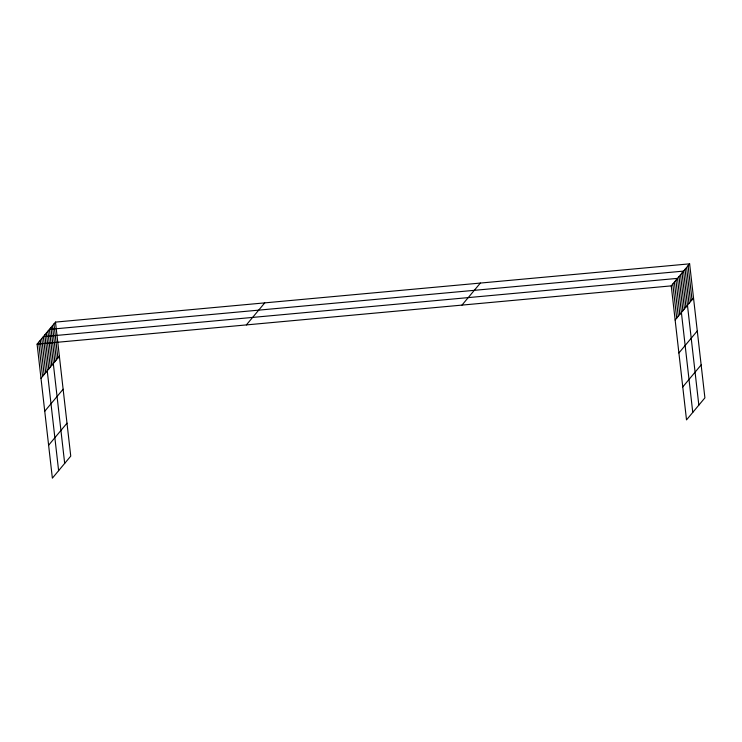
<?xml version="1.0" encoding="UTF-8"?>
<svg xmlns="http://www.w3.org/2000/svg" width="742" height="742" viewBox="0 0 742 742"><rect width="100%" height="100%" fill="white"/><g stroke="black" fill="none" stroke-linecap="round" stroke-linejoin="round"><path stroke-width="1.11" d="M55.483 322.102L70.75 456.126L52.367 478.163L37.1 344.14L55.483 322.102L689.633 263.837L704.9 397.86L686.517 419.898L671.25 285.874L689.633 263.837M40.995 378.299L59.379 356.262M44.743 411.253L63.126 389.216M48.62 445.209L67.003 423.172M246.372 324.913L264.755 302.875M461.978 305.101L480.362 283.064M675.137 320.034L693.52 297.996M678.893 352.988L697.276 330.951M682.761 386.944L701.144 364.906M37.1 344.14L671.25 285.874M688.112 265.655L692.008 299.814M686.6 267.472L690.487 301.632M685.079 269.29L688.975 303.45M698.834 405.132L683.567 271.108L49.417 329.374L64.684 463.398M682.046 272.926L685.942 307.086M680.535 274.744L684.421 308.904M679.013 276.562L682.909 310.722M692.768 412.404L677.502 278.38L43.351 336.645L58.618 470.669M675.934 280.253L679.83 314.413M674.376 282.127L678.262 316.287M672.808 284L676.704 318.16M53.962 323.92L57.857 358.08M52.45 325.738L56.346 359.898M50.929 327.556L54.825 361.716M47.896 331.192L51.792 365.352M46.384 333.01L50.28 367.169M44.863 334.827L48.759 368.987M41.784 338.519L45.679 372.679M40.226 340.392L44.121 374.552M38.658 342.266L42.554 376.426"/></g></svg>
